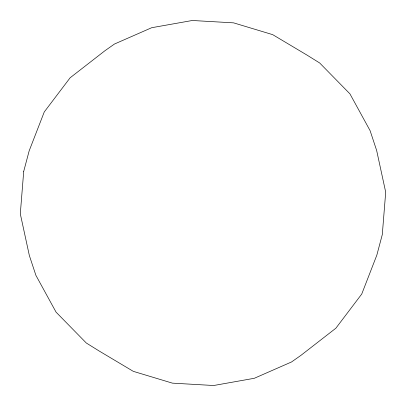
<?xml version="1.0" encoding="UTF-8"?>
<svg xmlns="http://www.w3.org/2000/svg" width="406" height="406" viewBox="0 0 406 406"><rect width="100%" height="100%" fill="white"/><g stroke="black" fill="none" stroke-linecap="round" stroke-linejoin="round"><path stroke-width="0.61" d="M23.705 171.408L20.3 213.825L29.344 255.501L35.906 275.359L56.074 312.158L86.295 342.999L99.034 350.926L133.3 371.348L172.403 383.142L213.673 385.507L254.303 378.29L291.523 361.974L300.993 355.316L335.869 328.215L361.736 294.056L376.829 255.161L382.295 234.592L385.7 192.175L376.656 150.499L370.094 130.641L349.926 93.842L319.705 63.001L306.966 55.074L272.7 34.652L233.597 22.858L192.327 20.493L151.697 27.709L114.477 44.026L105.007 50.684L70.131 77.785L44.264 111.944L29.171 150.839L23.705 171.408"/></g></svg>
